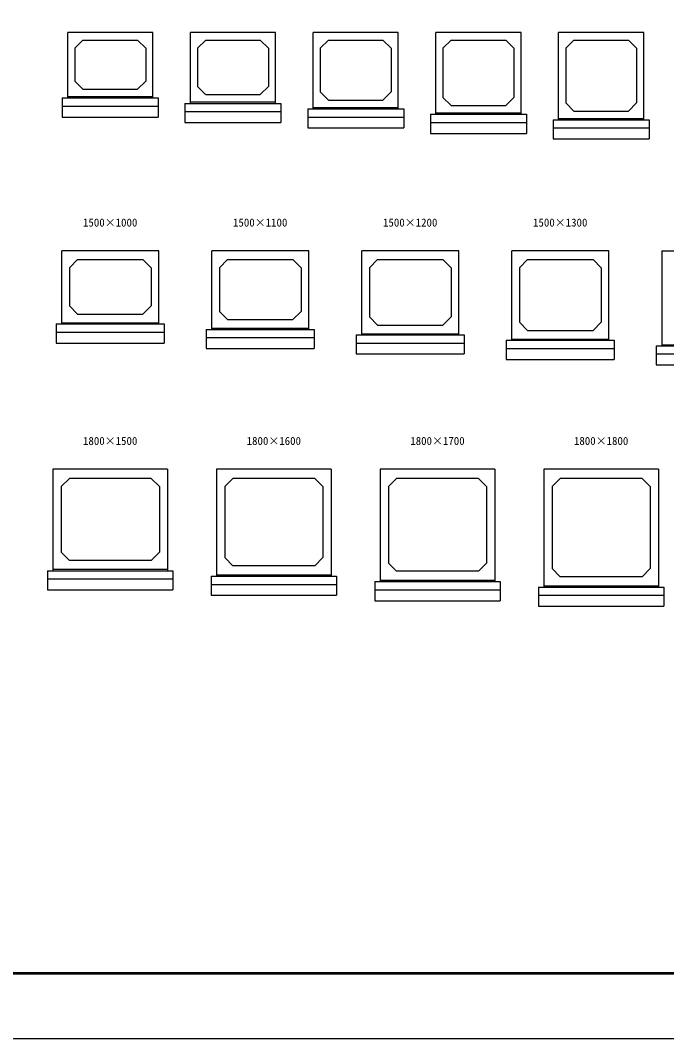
# Model space of a CAD drawing. Units: millimetres, scale not verified. Extents: x -50400 to 50400, y -17820 to 17820.
# Drawn here: x -32950 to -21102, y -17820 to 832 of the extents above; entities that cross this region are included whole.
import ezdxf
from ezdxf.enums import TextEntityAlignment as Align

# ---------------------------------------------------------------- set-up
doc = ezdxf.new("R2010")
doc.units = ezdxf.units.MM
doc.header["$LTSCALE"] = 60
for name, color, linetype, lineweight in [('0-1_Defpoints', 5, 'Continuous', 25), ('0-5_OUTLINE', 3, 'Continuous', 25), ('0-7_TXT', 7, 'Continuous', 25), ('0-8_WAKU', 3, 'Continuous', 25)]:
    doc.layers.add(name, color=color, linetype=linetype, lineweight=lineweight)
doc.styles.add('ＭＳ ゴシック', font='')
doc.styles.get('ＭＳ ゴシック').set_extended_font_data('MS Gothic')

msp = doc.modelspace()

# ---------------------------------------------------------------- linework, layer by layer
at = {"layer": '0-1_Defpoints'}
msp.add_lwpolyline([(-50400, -17820), (0, -17820), (0, 17820), (-50400, 17820)], close=True, dxfattribs=at)
at = {"layer": '0-5_OUTLINE'}
for p, q in [((-30521.53, 610.94), (-32081.53, 610.94)), ((-32081.53, -589.06), (-32081.53, 610.94)), ((-30521.53, -589.06), (-30521.53, 610.94)), ((-28271.53, 610.94), (-29831.53, 610.94)), ((-29831.53, -689.06), (-29831.53, 610.94)), ((-28271.53, -689.06), (-28271.53, 610.94)), ((-26021.53, 610.94), (-27581.53, 610.94)), ((-27581.53, -789.06), (-27581.53, 610.94)), ((-26021.53, -789.06), (-26021.53, 610.94)), ((-23771.53, 610.94), (-25331.53, 610.94)), ((-25331.53, -889.06), (-25331.53, 610.94)), ((-23771.53, -889.06), (-23771.53, 610.94)), ((-21521.53, 610.94), (-23081.53, 610.94)), ((-23081.53, -989.06), (-23081.53, 610.94)), ((-21521.53, -989.06), (-21521.53, 610.94)), ((-31801.53, 470.94), (-31951.53, 320.94)), ((-31801.53, 470.94), (-30801.53, 470.94)), ((-30651.53, 320.94), (-30801.53, 470.94)), ((-29551.53, 470.94), (-29701.53, 320.94)), ((-29551.53, 470.94), (-28551.53, 470.94)), ((-28401.53, 320.94), (-28551.53, 470.94)), ((-27301.53, 470.94), (-27451.53, 320.94)), ((-27301.53, 470.94), (-26301.53, 470.94)), ((-26151.53, 320.94), (-26301.53, 470.94)), ((-25051.53, 470.94), (-25201.53, 320.94)), ((-25051.53, 470.94), (-24051.53, 470.94)), ((-23901.53, 320.94), (-24051.53, 470.94)), ((-22801.53, 470.94), (-21801.53, 470.94)), ((-21651.53, 320.94), (-21801.53, 470.94)), ((-31951.53, 320.94), (-31951.53, -279.06)), ((-30651.53, 320.94), (-30651.53, -279.06)), ((-29701.53, 320.94), (-29701.53, -379.06)), ((-28401.53, 320.94), (-28401.53, -379.06)), ((-27451.53, 320.94), (-27451.53, -479.06)), ((-26151.53, 320.94), (-26151.53, -479.06)), ((-25201.53, 320.94), (-25201.53, -579.06)), ((-23901.53, 320.94), (-23901.53, -579.06)), ((-21651.53, 320.94), (-21651.53, -679.06)), ((-31808.47, -422.12), (-31951.53, -279.06)), ((-30801.53, -429.06), (-30651.53, -279.06)), ((-31801.53, -429.06), (-31808.47, -422.12)), ((-31801.53, -429.06), (-30801.53, -429.06)), ((-29551.53, -529.06), (-28551.53, -529.06)), ((-28551.53, -529.06), (-28401.53, -379.06)), ((-27301.53, -629.06), (-27451.53, -479.06)), ((-26301.53, -629.06), (-26151.53, -479.06)), ((-32181.53, -589.06), (-32181.53, -939.06)), ((-32181.53, -589.06), (-30421.53, -589.06)), ((-32181.53, -739.06), (-30421.53, -739.06)), ((-30521.53, -569.06), (-32081.53, -569.06)), ((-30421.53, -589.06), (-30421.53, -939.06)), ((-29931.53, -689.06), (-29931.53, -1039.06)), ((-29931.53, -689.06), (-28171.53, -689.06)), ((-28271.53, -669.06), (-29831.53, -669.06)), ((-28171.53, -689.06), (-28171.53, -1039.06)), ((-27301.53, -629.06), (-26301.53, -629.06)), ((-25051.53, -729.06), (-25201.53, -579.06)), ((-25051.53, -729.06), (-24051.53, -729.06)), ((-24051.53, -729.06), (-23901.53, -579.06)), ((-22801.53, -829.06), (-22951.53, -679.06)), ((-29931.53, -839.06), (-28171.53, -839.06)), ((-27681.53, -789.06), (-27681.53, -1139.06)), ((-27681.53, -789.06), (-25921.53, -789.06)), ((-26021.53, -769.06), (-27581.53, -769.06)), ((-25921.53, -789.06), (-25921.53, -1139.06)), ((-25431.53, -889.06), (-25431.53, -1239.06)), ((-25431.53, -889.06), (-23671.53, -889.06)), ((-23771.53, -869.06), (-25331.53, -869.06)), ((-23671.53, -889.06), (-23671.53, -1239.06)), ((-32181.53, -939.06), (-30421.53, -939.06)), ((-29931.53, -1039.06), (-28171.53, -1039.06)), ((-27681.53, -939.06), (-25921.53, -939.06)), ((-25431.53, -1039.06), (-23671.53, -1039.06)), ((-23181.53, -989.06), (-23181.53, -1339.06)), ((-23181.53, -989.06), (-21421.53, -989.06)), ((-21521.53, -969.06), (-23081.53, -969.06)), ((-21421.53, -989.06), (-21421.53, -1339.06)), ((-27681.53, -1139.06), (-25921.53, -1139.06)), ((-25431.53, -1239.06), (-23671.53, -1239.06)), ((-23181.53, -1139.06), (-21421.53, -1139.06)), ((-23181.53, -1339.06), (-21421.53, -1339.06)), ((-30411.53, -3389.06), (-32191.53, -3389.06)), ((-32191.53, -4729.06), (-32191.53, -3389.06)), ((-30411.53, -4729.06), (-30411.53, -3389.06)), ((-27661.53, -3389.06), (-29441.53, -3389.06)), ((-29441.53, -4829.06), (-29441.53, -3389.06)), ((-27661.53, -4829.06), (-27661.53, -3389.06)), ((-24911.53, -3389.06), (-26691.53, -3389.06)), ((-26691.53, -4929.06), (-26691.53, -3389.06)), ((-24911.53, -4929.06), (-24911.53, -3389.06)), ((-22161.53, -3389.06), (-23941.53, -3389.06)), ((-23941.53, -5029.06), (-23941.53, -3389.06)), ((-22161.53, -5029.06), (-22161.53, -3389.06)), ((-21191.53, -3389.06), (-19411.53, -3389.06)), ((-21191.53, -3389.06), (-21191.53, -5129.06)), ((-32051.53, -3699.06), (-31901.53, -3549.06)), ((-32051.53, -3699.06), (-32051.53, -4399.06)), ((-31901.53, -3549.06), (-30701.53, -3549.06)), ((-30701.53, -3549.06), (-30551.53, -3699.06)), ((-30551.53, -3699.06), (-30551.53, -4399.06)), ((-29301.53, -3699.06), (-29151.53, -3549.06)), ((-29301.53, -3699.06), (-29301.53, -4499.06)), ((-29151.53, -3549.06), (-27951.53, -3549.06)), ((-27951.53, -3549.06), (-27801.53, -3699.06)), ((-27801.53, -3699.06), (-27801.53, -4499.06)), ((-26551.53, -3699.06), (-26401.53, -3549.06)), ((-26551.53, -3699.06), (-26551.53, -4599.06)), ((-26401.53, -3549.06), (-25201.53, -3549.06)), ((-25201.53, -3549.06), (-25051.53, -3699.06)), ((-25051.53, -3699.06), (-25051.53, -4599.06)), ((-23801.53, -3699.06), (-23651.53, -3549.06)), ((-23801.53, -3699.06), (-23801.53, -4699.06)), ((-23651.53, -3549.06), (-22451.53, -3549.06)), ((-32051.53, -4399.06), (-31901.53, -4549.06)), ((-30551.53, -4399.06), (-30701.53, -4549.06)), ((-31901.53, -4549.06), (-30701.53, -4549.06)), ((-29301.53, -4499.06), (-29151.53, -4649.06)), ((-29151.53, -4649.06), (-27951.53, -4649.06)), ((-27801.53, -4499.06), (-27951.53, -4649.06)), ((-26551.53, -4599.06), (-26401.53, -4749.06)), ((-25051.53, -4599.06), (-25201.53, -4749.06)), ((-32291.53, -4729.06), (-32291.53, -5079.06)), ((-32291.53, -4729.06), (-30311.53, -4729.06)), ((-32191.53, -4709.06), (-30411.53, -4709.06)), ((-30311.53, -4729.06), (-30311.53, -5079.06)), ((-29541.53, -4829.06), (-29541.53, -5179.06)), ((-29541.53, -4829.06), (-27561.53, -4829.06)), ((-29441.53, -4809.06), (-27661.53, -4809.06)), ((-27561.53, -4829.06), (-27561.53, -5179.06)), ((-26401.53, -4749.06), (-25201.53, -4749.06)), ((-23801.53, -4699.06), (-23651.53, -4849.06)), ((-23651.53, -4849.06), (-22451.53, -4849.06)), ((-22301.53, -4699.06), (-22451.53, -4849.06)), ((-32291.53, -4879.06), (-30311.53, -4879.06)), ((-29541.53, -4979.06), (-27561.53, -4979.06)), ((-26791.53, -4929.06), (-26791.53, -5279.06)), ((-26791.53, -4929.06), (-24811.53, -4929.06)), ((-26691.53, -4909.06), (-24911.53, -4909.06)), ((-24811.53, -4929.06), (-24811.53, -5279.06)), ((-24041.53, -5029.06), (-24041.53, -5379.06)), ((-24041.53, -5029.06), (-22061.53, -5029.06)), ((-23941.53, -5009.06), (-22161.53, -5009.06)), ((-22061.53, -5029.06), (-22061.53, -5379.06)), ((-32291.53, -5079.06), (-30311.53, -5079.06)), ((-29541.53, -5179.06), (-27561.53, -5179.06)), ((-26791.53, -5079.06), (-24811.53, -5079.06)), ((-24041.53, -5179.06), (-22061.53, -5179.06)), ((-21291.53, -5129.06), (-21291.53, -5479.06)), ((-21291.53, -5129.06), (-19311.53, -5129.06)), ((-21191.53, -5109.06), (-19411.53, -5109.06)), ((-26791.53, -5279.06), (-24811.53, -5279.06)), ((-24041.53, -5379.06), (-22061.53, -5379.06)), ((-21291.53, -5279.06), (-19311.53, -5279.06)), ((-21291.53, -5479.06), (-19311.53, -5479.06)), ((-30251.53, -7389.06), (-32351.53, -7389.06)), ((-32351.53, -7389.06), (-32351.53, -9249.06)), ((-30251.53, -7389.06), (-30251.53, -9249.06)), ((-27251.53, -7389.06), (-29351.53, -7389.06)), ((-29351.53, -7389.06), (-29351.53, -9349.06)), ((-27251.53, -7389.06), (-27251.53, -9349.06)), ((-24251.53, -7389.06), (-26351.53, -7389.06)), ((-26351.53, -7389.06), (-26351.53, -9449.06)), ((-24251.53, -7389.06), (-24251.53, -9449.06)), ((-21251.53, -7389.06), (-23351.53, -7389.06)), ((-23351.53, -7389.06), (-23351.53, -9549.06)), ((-21251.53, -7389.06), (-21251.53, -9549.06)), ((-32201.53, -7709.06), (-32051.53, -7559.06)), ((-29201.53, -7709.06), (-29051.53, -7559.06)), ((-26201.53, -7709.06), (-26051.53, -7559.06)), ((-23201.53, -7709.06), (-23051.53, -7559.06)), ((-32201.53, -7709.06), (-32201.53, -8909.06)), ((-30401.53, -7709.06), (-30401.53, -8909.06)), ((-29201.53, -7709.06), (-29201.53, -9009.06)), ((-27401.53, -7709.06), (-27401.53, -9009.06)), ((-26201.53, -7709.06), (-26201.53, -9109.06)), ((-24401.53, -7709.06), (-24401.53, -9109.06)), ((-23201.53, -7709.06), (-23201.53, -9209.06)), ((-21401.53, -7709.06), (-21401.53, -9209.06)), ((-30551.53, -9059.06), (-30401.53, -8909.06)), ((-27551.53, -9159.06), (-27401.53, -9009.06)), ((-26051.53, -9259.06), (-26201.53, -9109.06)), ((-24551.53, -9259.06), (-24401.53, -9109.06)), ((-32451.53, -9249.06), (-32451.53, -9599.06)), ((-32451.53, -9249.06), (-30151.53, -9249.06)), ((-30251.53, -9229.06), (-32351.53, -9229.06)), ((-30151.53, -9249.06), (-30151.53, -9599.06)), ((-24551.53, -9259.06), (-26051.53, -9259.06)), ((-21551.53, -9359.06), (-21401.53, -9209.06)), ((-32451.53, -9399.06), (-30151.53, -9399.06)), ((-29451.53, -9349.06), (-29451.53, -9699.06)), ((-29451.53, -9349.06), (-27151.53, -9349.06)), ((-29451.53, -9499.06), (-27151.53, -9499.06)), ((-27251.53, -9329.06), (-29351.53, -9329.06)), ((-27151.53, -9349.06), (-27151.53, -9699.06)), ((-26451.53, -9449.06), (-26451.53, -9799.06)), ((-26451.53, -9449.06), (-24151.53, -9449.06)), ((-24251.53, -9429.06), (-26351.53, -9429.06)), ((-24151.53, -9449.06), (-24151.53, -9799.06)), ((-32451.53, -9599.06), (-30151.53, -9599.06)), ((-26451.53, -9599.06), (-24151.53, -9599.06)), ((-23451.53, -9549.06), (-23451.53, -9899.06)), ((-23451.53, -9549.06), (-21151.53, -9549.06)), ((-21251.53, -9529.06), (-23351.53, -9529.06)), ((-21151.53, -9549.06), (-21151.53, -9899.06)), ((-29451.53, -9699.06), (-27151.53, -9699.06)), ((-26451.53, -9799.06), (-24151.53, -9799.06)), ((-23451.53, -9699.06), (-21151.53, -9699.06)), ((-23451.53, -9899.06), (-21151.53, -9899.06))]:
    msp.add_line(p, q, dxfattribs=at)
for points in [[(-22801.53, 470.94), (-22951.53, 320.94), (-22951.53, -679.06)], [(-29551.53, -529.06), (-29558.47, -522.12), (-29701.53, -379.06)], [(-22801.53, -829.06), (-21801.53, -829.06), (-21651.53, -679.06)], [(-22451.53, -3549.06), (-22301.53, -3699.06), (-22301.53, -4699.06)], [(-30401.53, -7709.06), (-30551.53, -7559.06), (-32051.53, -7559.06)], [(-27401.53, -7709.06), (-27551.53, -7559.06), (-29051.53, -7559.06)], [(-24401.53, -7709.06), (-24551.53, -7559.06), (-26051.53, -7559.06)], [(-21401.53, -7709.06), (-21551.53, -7559.06), (-23051.53, -7559.06)], [(-30551.53, -9059.06), (-32051.53, -9059.06), (-32201.53, -8909.06)], [(-27551.53, -9159.06), (-29051.53, -9159.06), (-29201.53, -9009.06)], [(-21551.53, -9359.06), (-23051.53, -9359.06), (-23201.53, -9209.06)]]:
    msp.add_lwpolyline(points, dxfattribs=at)
at = {"layer": '0-8_WAKU', "lineweight": 50}
msp.add_lwpolyline([(-49200, -16620), (-1200, -16620), (-1200, 16620), (-49200, 16620)], close=True, dxfattribs=at)

# ---------------------------------------------------------------- texts
at = {"layer": '0-7_TXT', "style": 'ＭＳ ゴシック'}
for s, p in [('1500×1000', (-31801.53, -2989.06)), ('1500×1100', (-29051.53, -2989.06)), ('1500×1200', (-26301.53, -2989.06)), ('1500×1300', (-23551.53, -2989.06)), ('1800×1500', (-31801.53, -6989.06)), ('1800×1600', (-28801.53, -6989.06)), ('1800×1700', (-25801.53, -6989.06)), ('1800×1800', (-22801.53, -6989.06))]:
    msp.add_text(s, height=146.6, dxfattribs=at).set_placement(p, align=Align.BOTTOM_LEFT)

doc.saveas('drawing.dxf')
